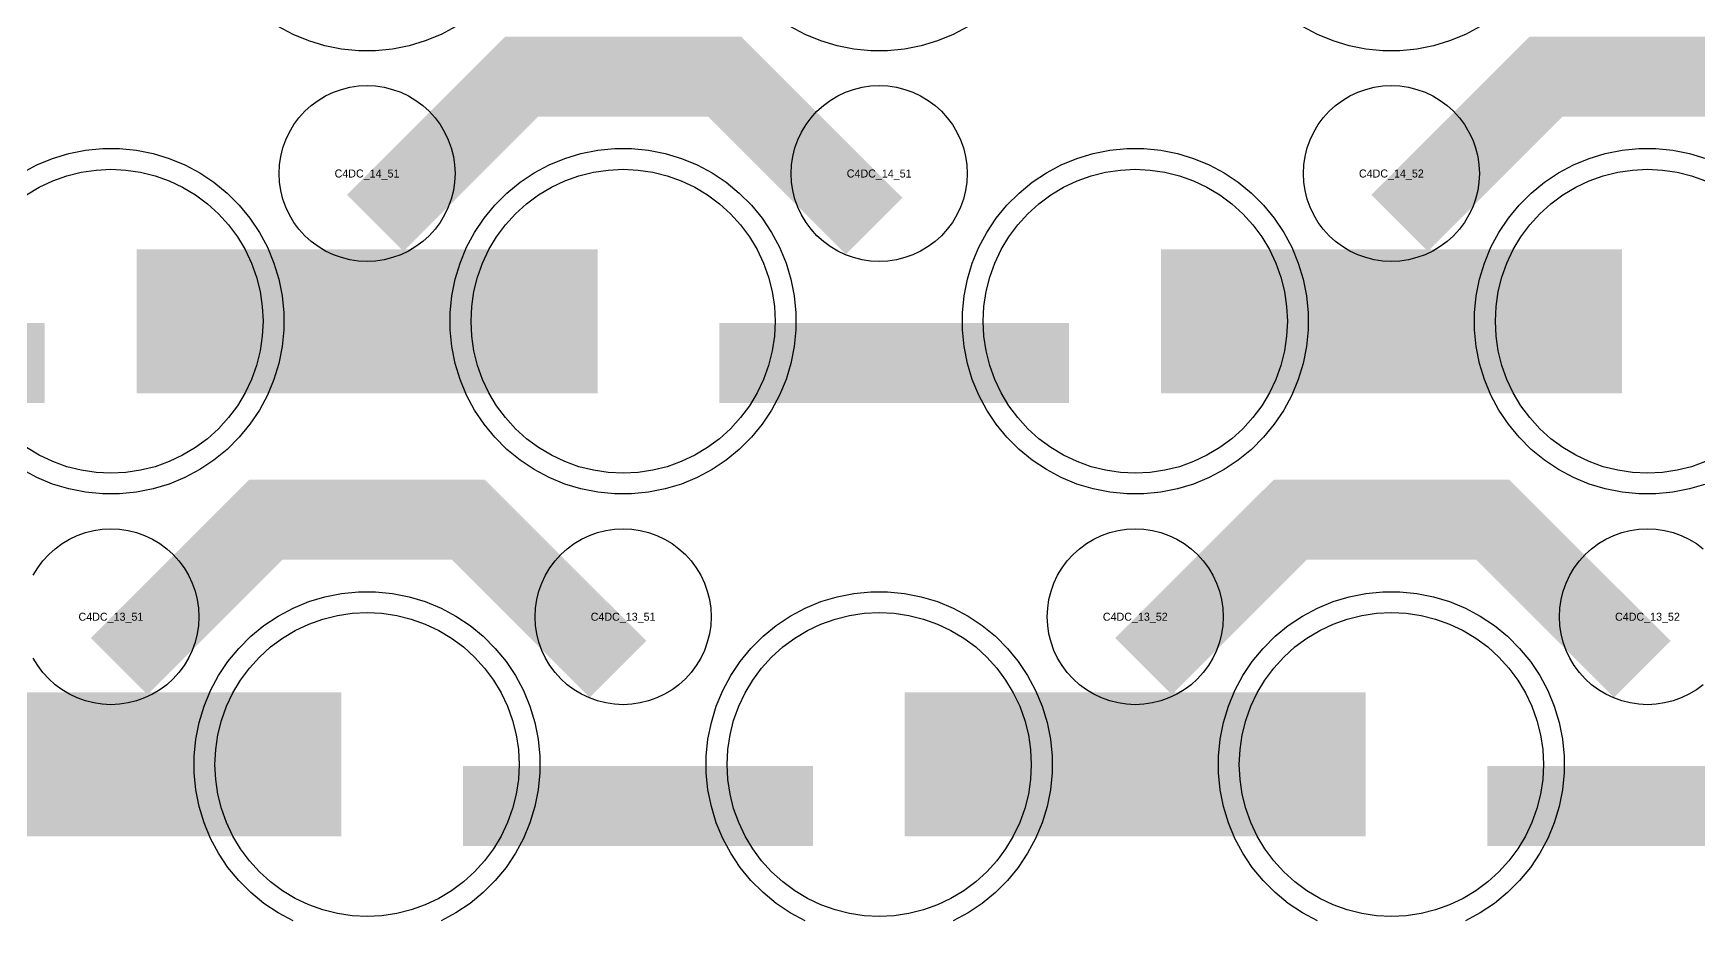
# Model space of a CAD drawing. Extents: x -11880 to 11880, y -14992 to 14992.
# Drawn here: x 4296 to 4816, y -13087 to -12810 of the extents above; entities that cross this region are included whole.
import ezdxf
from ezdxf.enums import TextEntityAlignment as Align

# ---------------------------------------------------------------- set-up
doc = ezdxf.new("R2010")
doc.units = 0
doc.header["$MEASUREMENT"] = 0
for name, color, linetype in [('GDS_775_DT_237', 138, 'CONTINUOUS'), ('RDL1_FS', 34, 'CONTINUOUS'), ('RDL_BS', 160, 'CONTINUOUS')]:
    doc.layers.add(name, color=color, linetype=linetype)

msp = doc.modelspace()

# ---------------------------------------------------------------- linework, layer by layer
at = {"layer": 'RDL1_FS', "color": 241, "true_color": 0xf7abae}
for points in [[(4293.605, -12860.163), (4297.605, -12857.765), (4301.819, -12855.773), (4306.209, -12854.201), (4310.732, -12853.069), (4315.343, -12852.385), (4320, -12852.156), (4324.657, -12852.385), (4329.268, -12853.069), (4333.791, -12854.201), (4338.181, -12855.773), (4342.395, -12857.765), (4346.395, -12860.163), (4350.14, -12862.941), (4353.594, -12866.071), (4356.724, -12869.525), (4359.502, -12873.27), (4361.9, -12877.27), (4363.892, -12881.484), (4365.464, -12885.874), (4366.596, -12890.397), (4367.28, -12895.008), (4367.509, -12899.665), (4367.28, -12904.322), (4366.596, -12908.933), (4365.464, -12913.456), (4363.892, -12917.846), (4361.9, -12922.06), (4359.502, -12926.06), (4356.724, -12929.805), (4353.594, -12933.259), (4350.14, -12936.389), (4346.395, -12939.167), (4342.395, -12941.565), (4338.181, -12943.557), (4333.791, -12945.129), (4329.268, -12946.261), (4324.657, -12946.945), (4320, -12947.174), (4315.343, -12946.945), (4310.732, -12946.261), (4306.209, -12945.129), (4301.819, -12943.557), (4297.605, -12941.565), (4293.605, -12939.167)], [(4818.181, -12943.557), (4813.791, -12945.129), (4809.268, -12946.261), (4804.657, -12946.945), (4800, -12947.174), (4795.343, -12946.945), (4790.732, -12946.261), (4786.209, -12945.129), (4781.819, -12943.557), (4777.605, -12941.565), (4773.605, -12939.167), (4769.86, -12936.389), (4766.406, -12933.259), (4763.276, -12929.805), (4760.498, -12926.06), (4758.1, -12922.06), (4756.108, -12917.846), (4754.536, -12913.456), (4753.404, -12908.933), (4752.72, -12904.322), (4752.491, -12899.665), (4752.72, -12895.008), (4753.404, -12890.397), (4754.536, -12885.874), (4756.108, -12881.484), (4758.1, -12877.27), (4760.498, -12873.27), (4763.276, -12869.525), (4766.406, -12866.071), (4769.86, -12862.941), (4773.605, -12860.163), (4777.605, -12857.765), (4781.819, -12855.773), (4786.209, -12854.201), (4790.732, -12853.069), (4795.343, -12852.385), (4800, -12852.156), (4804.657, -12852.385), (4809.268, -12853.069), (4813.791, -12854.201), (4818.181, -12855.773)]]:
    msp.add_lwpolyline(points, dxfattribs=at)
for points in [[(4480, -12947.174), (4475.343, -12946.945), (4470.732, -12946.261), (4466.209, -12945.129), (4461.819, -12943.557), (4457.605, -12941.565), (4453.605, -12939.167), (4449.86, -12936.389), (4446.406, -12933.259), (4443.276, -12929.805), (4440.498, -12926.06), (4438.1, -12922.06), (4436.108, -12917.846), (4434.536, -12913.456), (4433.404, -12908.933), (4432.72, -12904.322), (4432.491, -12899.665), (4432.72, -12895.008), (4433.404, -12890.397), (4434.536, -12885.874), (4436.108, -12881.484), (4438.1, -12877.27), (4440.498, -12873.27), (4443.276, -12869.525), (4446.406, -12866.071), (4449.86, -12862.941), (4453.605, -12860.163), (4457.605, -12857.765), (4461.819, -12855.773), (4466.209, -12854.201), (4470.732, -12853.069), (4475.343, -12852.385), (4480, -12852.156), (4484.657, -12852.385), (4489.268, -12853.069), (4493.791, -12854.201), (4498.181, -12855.773), (4502.395, -12857.765), (4506.395, -12860.163), (4510.14, -12862.941), (4513.594, -12866.071), (4516.724, -12869.525), (4519.502, -12873.27), (4521.9, -12877.27), (4523.892, -12881.484), (4525.464, -12885.874), (4526.596, -12890.397), (4527.28, -12895.008), (4527.509, -12899.665), (4527.28, -12904.322), (4526.596, -12908.933), (4525.464, -12913.456), (4523.892, -12917.846), (4521.9, -12922.06), (4519.502, -12926.06), (4516.724, -12929.805), (4513.594, -12933.259), (4510.14, -12936.389), (4506.395, -12939.167), (4502.395, -12941.565), (4498.181, -12943.557), (4493.791, -12945.129), (4489.268, -12946.261), (4484.657, -12946.945)], [(4640, -12947.174), (4635.343, -12946.945), (4630.732, -12946.261), (4626.209, -12945.129), (4621.819, -12943.557), (4617.605, -12941.565), (4613.605, -12939.167), (4609.86, -12936.389), (4606.406, -12933.259), (4603.276, -12929.805), (4600.498, -12926.06), (4598.1, -12922.06), (4596.108, -12917.846), (4594.536, -12913.456), (4593.404, -12908.933), (4592.72, -12904.322), (4592.491, -12899.665), (4592.72, -12895.008), (4593.404, -12890.397), (4594.536, -12885.874), (4596.108, -12881.484), (4598.1, -12877.27), (4600.498, -12873.27), (4603.276, -12869.525), (4606.406, -12866.071), (4609.86, -12862.941), (4613.605, -12860.163), (4617.605, -12857.765), (4621.819, -12855.773), (4626.209, -12854.201), (4630.732, -12853.069), (4635.343, -12852.385), (4640, -12852.156), (4644.657, -12852.385), (4649.268, -12853.069), (4653.791, -12854.201), (4658.181, -12855.773), (4662.395, -12857.765), (4666.395, -12860.163), (4670.14, -12862.941), (4673.594, -12866.071), (4676.724, -12869.525), (4679.502, -12873.27), (4681.9, -12877.27), (4683.892, -12881.484), (4685.464, -12885.874), (4686.596, -12890.397), (4687.28, -12895.008), (4687.509, -12899.665), (4687.28, -12904.322), (4686.596, -12908.933), (4685.464, -12913.456), (4683.892, -12917.846), (4681.9, -12922.06), (4679.502, -12926.06), (4676.724, -12929.805), (4673.594, -12933.259), (4670.14, -12936.389), (4666.395, -12939.167), (4662.395, -12941.565), (4658.181, -12943.557), (4653.791, -12945.129), (4649.268, -12946.261), (4644.657, -12946.945)]]:
    msp.add_lwpolyline(points, close=True, dxfattribs=at)
for points in [[(4328.002, -12899.665, 45, 45, 0), (4400.002, -12899.665, 45, 45, 0)], [(4400.002, -12899.665, 45, 45, 0), (4472.002, -12899.665, 45, 45, 0)], [(4648.002, -12899.665, 45, 45, 0), (4720.002, -12899.665, 45, 45, 0)], [(4720.002, -12899.665, 45, 45, 0), (4792.002, -12899.665, 45, 45, 0)]]:
    msp.add_lwpolyline(points, format="xyseb", dxfattribs=at)
at = {"layer": 'RDL1_FS'}
for points in [[(4400, -13085.739), (4395.343, -13085.51), (4390.732, -13084.826), (4386.209, -13083.694), (4381.819, -13082.122), (4377.605, -13080.13), (4373.605, -13077.732), (4369.86, -13074.954), (4366.406, -13071.824), (4363.276, -13068.37), (4360.498, -13064.625), (4358.1, -13060.625), (4356.108, -13056.411), (4354.536, -13052.021), (4353.404, -13047.498), (4352.72, -13042.887), (4352.491, -13038.23), (4352.72, -13033.573), (4353.404, -13028.962), (4354.536, -13024.439), (4356.108, -13020.049), (4358.1, -13015.835), (4360.498, -13011.835), (4363.276, -13008.09), (4366.406, -13004.636), (4369.86, -13001.506), (4373.605, -12998.728), (4377.605, -12996.33), (4381.819, -12994.338), (4386.209, -12992.766), (4390.732, -12991.634), (4395.343, -12990.95), (4400, -12990.721), (4404.657, -12990.95), (4409.268, -12991.634), (4413.791, -12992.766), (4418.181, -12994.338), (4422.395, -12996.33), (4426.395, -12998.728), (4430.14, -13001.506), (4433.594, -13004.636), (4436.724, -13008.09), (4439.502, -13011.835), (4441.9, -13015.835), (4443.892, -13020.049), (4445.464, -13024.439), (4446.596, -13028.962), (4447.28, -13033.573), (4447.509, -13038.23), (4447.28, -13042.887), (4446.596, -13047.498), (4445.464, -13052.021), (4443.892, -13056.411), (4441.9, -13060.625), (4439.502, -13064.625), (4436.724, -13068.37), (4433.594, -13071.824), (4430.14, -13074.954), (4426.395, -13077.732), (4422.395, -13080.13), (4418.181, -13082.122), (4413.791, -13083.694), (4409.268, -13084.826), (4404.657, -13085.51)], [(4560, -13085.739), (4555.343, -13085.51), (4550.732, -13084.826), (4546.209, -13083.694), (4541.819, -13082.122), (4537.605, -13080.13), (4533.605, -13077.732), (4529.86, -13074.954), (4526.406, -13071.824), (4523.276, -13068.37), (4520.498, -13064.625), (4518.1, -13060.625), (4516.108, -13056.411), (4514.536, -13052.021), (4513.404, -13047.498), (4512.72, -13042.887), (4512.491, -13038.23), (4512.72, -13033.573), (4513.404, -13028.962), (4514.536, -13024.439), (4516.108, -13020.049), (4518.1, -13015.835), (4520.498, -13011.835), (4523.276, -13008.09), (4526.406, -13004.636), (4529.86, -13001.506), (4533.605, -12998.728), (4537.605, -12996.33), (4541.819, -12994.338), (4546.209, -12992.766), (4550.732, -12991.634), (4555.343, -12990.95), (4560, -12990.721), (4564.657, -12990.95), (4569.268, -12991.634), (4573.791, -12992.766), (4578.181, -12994.338), (4582.395, -12996.33), (4586.395, -12998.728), (4590.14, -13001.506), (4593.594, -13004.636), (4596.724, -13008.09), (4599.502, -13011.835), (4601.9, -13015.835), (4603.892, -13020.049), (4605.464, -13024.439), (4606.596, -13028.962), (4607.28, -13033.573), (4607.509, -13038.23), (4607.28, -13042.887), (4606.596, -13047.498), (4605.464, -13052.021), (4603.892, -13056.411), (4601.9, -13060.625), (4599.502, -13064.625), (4596.724, -13068.37), (4593.594, -13071.824), (4590.14, -13074.954), (4586.395, -13077.732), (4582.395, -13080.13), (4578.181, -13082.122), (4573.791, -13083.694), (4569.268, -13084.826), (4564.657, -13085.51)], [(4720, -13085.739), (4715.343, -13085.51), (4710.732, -13084.826), (4706.209, -13083.694), (4701.819, -13082.122), (4697.605, -13080.13), (4693.605, -13077.732), (4689.86, -13074.954), (4686.406, -13071.824), (4683.276, -13068.37), (4680.498, -13064.625), (4678.1, -13060.625), (4676.108, -13056.411), (4674.536, -13052.021), (4673.404, -13047.498), (4672.72, -13042.887), (4672.491, -13038.23), (4672.72, -13033.573), (4673.404, -13028.962), (4674.536, -13024.439), (4676.108, -13020.049), (4678.1, -13015.835), (4680.498, -13011.835), (4683.276, -13008.09), (4686.406, -13004.636), (4689.86, -13001.506), (4693.605, -12998.728), (4697.605, -12996.33), (4701.819, -12994.338), (4706.209, -12992.766), (4710.732, -12991.634), (4715.343, -12990.95), (4720, -12990.721), (4724.657, -12990.95), (4729.268, -12991.634), (4733.791, -12992.766), (4738.181, -12994.338), (4742.395, -12996.33), (4746.395, -12998.728), (4750.14, -13001.506), (4753.594, -13004.636), (4756.724, -13008.09), (4759.502, -13011.835), (4761.9, -13015.835), (4763.892, -13020.049), (4765.464, -13024.439), (4766.596, -13028.962), (4767.28, -13033.573), (4767.509, -13038.23), (4767.28, -13042.887), (4766.596, -13047.498), (4765.464, -13052.021), (4763.892, -13056.411), (4761.9, -13060.625), (4759.502, -13064.625), (4756.724, -13068.37), (4753.594, -13071.824), (4750.14, -13074.954), (4746.395, -13077.732), (4742.395, -13080.13), (4738.181, -13082.122), (4733.791, -13083.694), (4729.268, -13084.826), (4724.657, -13085.51)]]:
    msp.add_lwpolyline(points, close=True, dxfattribs=at)
for points in [[(4248.002, -13038.23, 45, 45, 0), (4320.002, -13038.23, 45, 45, 0)], [(4320.002, -13038.23, 45, 45, 0), (4392.002, -13038.23, 45, 45, 0)], [(4568.002, -13038.23, 45, 45, 0), (4640.002, -13038.23, 45, 45, 0)], [(4640.002, -13038.23, 45, 45, 0), (4712.002, -13038.23, 45, 45, 0)]]:
    msp.add_lwpolyline(points, format="xyseb", dxfattribs=at)
at = {"layer": 'RDL_BS'}
for points in [[(4427.777, -12807.488), (4423.115, -12809.98), (4418.205, -12812.011), (4413.165, -12813.542), (4407.938, -12814.588), (4402.644, -12815.105), (4397.356, -12815.105), (4392.062, -12814.588), (4386.835, -12813.542), (4381.795, -12812.011), (4376.885, -12809.98), (4372.223, -12807.488)], [(4587.777, -12807.488), (4583.115, -12809.98), (4578.205, -12812.011), (4573.165, -12813.542), (4567.938, -12814.588), (4562.644, -12815.105), (4557.356, -12815.105), (4552.062, -12814.588), (4546.835, -12813.542), (4541.795, -12812.011), (4536.885, -12809.98), (4532.223, -12807.488)], [(4747.777, -12807.488), (4743.115, -12809.98), (4738.205, -12812.011), (4733.165, -12813.542), (4727.938, -12814.588), (4722.644, -12815.105), (4717.356, -12815.105), (4712.062, -12814.588), (4706.835, -12813.542), (4701.795, -12812.011), (4696.885, -12809.98), (4692.223, -12807.488)], [(4295.75, -12979.086), (4297.143, -12976.762), (4298.746, -12974.599), (4300.558, -12972.6), (4302.557, -12970.788), (4304.72, -12969.185), (4307.044, -12967.792), (4309.481, -12966.64), (4312.016, -12965.733), (4314.635, -12965.076), (4317.307, -12964.68), (4320, -12964.548), (4322.693, -12964.68), (4325.365, -12965.076), (4327.984, -12965.733), (4330.519, -12966.64), (4332.956, -12967.792), (4335.28, -12969.185), (4337.443, -12970.788), (4339.442, -12972.6), (4341.254, -12974.599), (4342.857, -12976.762), (4344.25, -12979.086), (4345.402, -12981.523), (4346.309, -12984.058), (4346.966, -12986.677), (4347.362, -12989.349), (4347.494, -12992.042), (4347.362, -12994.735), (4346.966, -12997.407), (4346.309, -13000.026), (4345.402, -13002.561), (4344.25, -13004.998), (4342.857, -13007.322), (4341.254, -13009.485), (4339.442, -13011.484), (4337.443, -13013.296), (4335.28, -13014.899), (4332.956, -13016.292), (4330.519, -13017.444), (4327.984, -13018.351), (4325.365, -13019.008), (4322.693, -13019.404), (4320, -13019.536), (4317.307, -13019.404), (4314.635, -13019.008), (4312.016, -13018.351), (4309.481, -13017.444), (4307.044, -13016.292), (4304.72, -13014.899), (4302.557, -13013.296), (4300.558, -13011.484), (4298.746, -13009.485), (4297.143, -13007.322), (4295.75, -13004.998)], [(4817.443, -13013.296), (4815.28, -13014.899), (4812.956, -13016.292), (4810.519, -13017.444), (4807.984, -13018.351), (4805.365, -13019.008), (4802.693, -13019.404), (4800, -13019.536), (4797.307, -13019.404), (4794.635, -13019.008), (4792.016, -13018.351), (4789.481, -13017.444), (4787.044, -13016.292), (4784.72, -13014.899), (4782.557, -13013.296), (4780.558, -13011.484), (4778.746, -13009.485), (4777.143, -13007.322), (4775.75, -13004.998), (4774.598, -13002.561), (4773.691, -13000.026), (4773.034, -12997.407), (4772.638, -12994.735), (4772.506, -12992.042), (4772.638, -12989.349), (4773.034, -12986.677), (4773.691, -12984.058), (4774.598, -12981.523), (4775.75, -12979.086), (4777.143, -12976.762), (4778.746, -12974.599), (4780.558, -12972.6), (4782.557, -12970.788), (4784.72, -12969.185), (4787.044, -12967.792), (4789.481, -12966.64), (4792.016, -12965.733), (4794.635, -12965.076), (4797.307, -12964.68), (4800, -12964.548), (4802.693, -12964.68), (4805.365, -12965.076), (4807.984, -12965.733), (4810.519, -12966.64), (4812.956, -12967.792), (4815.28, -12969.185), (4817.443, -12970.788)], [(4376.885, -13087.105), (4372.223, -13084.613), (4367.809, -13081.666), (4363.708, -13078.304), (4359.926, -13074.522), (4356.564, -13070.421), (4353.617, -13066.007), (4351.125, -13061.345), (4349.094, -13056.435), (4347.563, -13051.395), (4346.517, -13046.168), (4346, -13040.874), (4346, -13035.586), (4346.517, -13030.292), (4347.563, -13025.065), (4349.094, -13020.025), (4351.125, -13015.115), (4353.617, -13010.453), (4356.564, -13006.039), (4359.926, -13001.938), (4363.708, -12998.156), (4367.809, -12994.794), (4372.223, -12991.847), (4376.885, -12989.355), (4381.795, -12987.324), (4386.835, -12985.793), (4392.062, -12984.747), (4397.356, -12984.23), (4402.644, -12984.23), (4407.938, -12984.747), (4413.165, -12985.793), (4418.205, -12987.324), (4423.115, -12989.355), (4427.777, -12991.847), (4432.191, -12994.794), (4436.292, -12998.156), (4440.074, -13001.938), (4443.436, -13006.039), (4446.383, -13010.453), (4448.875, -13015.115), (4450.906, -13020.025), (4452.437, -13025.065), (4453.483, -13030.292), (4454, -13035.586), (4454, -13040.874), (4453.483, -13046.168), (4452.437, -13051.395), (4450.906, -13056.435), (4448.875, -13061.345), (4446.383, -13066.007), (4443.436, -13070.421), (4440.074, -13074.522), (4436.292, -13078.304), (4432.191, -13081.666), (4427.777, -13084.613), (4423.115, -13087.105)], [(4536.885, -13087.105), (4532.223, -13084.613), (4527.809, -13081.666), (4523.708, -13078.304), (4519.926, -13074.522), (4516.564, -13070.421), (4513.617, -13066.007), (4511.125, -13061.345), (4509.094, -13056.435), (4507.563, -13051.395), (4506.517, -13046.168), (4506, -13040.874), (4506, -13035.586), (4506.517, -13030.292), (4507.563, -13025.065), (4509.094, -13020.025), (4511.125, -13015.115), (4513.617, -13010.453), (4516.564, -13006.039), (4519.926, -13001.938), (4523.708, -12998.156), (4527.809, -12994.794), (4532.223, -12991.847), (4536.885, -12989.355), (4541.795, -12987.324), (4546.835, -12985.793), (4552.062, -12984.747), (4557.356, -12984.23), (4562.644, -12984.23), (4567.938, -12984.747), (4573.165, -12985.793), (4578.205, -12987.324), (4583.115, -12989.355), (4587.777, -12991.847), (4592.191, -12994.794), (4596.292, -12998.156), (4600.074, -13001.938), (4603.436, -13006.039), (4606.383, -13010.453), (4608.875, -13015.115), (4610.906, -13020.025), (4612.437, -13025.065), (4613.483, -13030.292), (4614, -13035.586), (4614, -13040.874), (4613.483, -13046.168), (4612.437, -13051.395), (4610.906, -13056.435), (4608.875, -13061.345), (4606.383, -13066.007), (4603.436, -13070.421), (4600.074, -13074.522), (4596.292, -13078.304), (4592.191, -13081.666), (4587.777, -13084.613), (4583.115, -13087.105)], [(4696.885, -13087.105), (4692.223, -13084.613), (4687.809, -13081.666), (4683.708, -13078.304), (4679.926, -13074.522), (4676.564, -13070.421), (4673.617, -13066.007), (4671.125, -13061.345), (4669.094, -13056.435), (4667.563, -13051.395), (4666.517, -13046.168), (4666, -13040.874), (4666, -13035.586), (4666.517, -13030.292), (4667.563, -13025.065), (4669.094, -13020.025), (4671.125, -13015.115), (4673.617, -13010.453), (4676.564, -13006.039), (4679.926, -13001.938), (4683.708, -12998.156), (4687.809, -12994.794), (4692.223, -12991.847), (4696.885, -12989.355), (4701.795, -12987.324), (4706.835, -12985.793), (4712.062, -12984.747), (4717.356, -12984.23), (4722.644, -12984.23), (4727.938, -12984.747), (4733.165, -12985.793), (4738.205, -12987.324), (4743.115, -12989.355), (4747.777, -12991.847), (4752.191, -12994.794), (4756.292, -12998.156), (4760.074, -13001.938), (4763.436, -13006.039), (4766.383, -13010.453), (4768.875, -13015.115), (4770.906, -13020.025), (4772.437, -13025.065), (4773.483, -13030.292), (4774, -13035.586), (4774, -13040.874), (4773.483, -13046.168), (4772.437, -13051.395), (4770.906, -13056.435), (4768.875, -13061.345), (4766.383, -13066.007), (4763.436, -13070.421), (4760.074, -13074.522), (4756.292, -13078.304), (4752.191, -13081.666), (4747.777, -13084.613), (4743.115, -13087.105)]]:
    msp.add_lwpolyline(points, dxfattribs=at)
for points in [[(4402.562, -12868.979, 25, 25, 0), (4448.377, -12823.164, 25, 25, 0), (4481.93, -12823.164, 25, 25, 0)], [(4558.401, -12869.878, 25, 25, 0), (4511.687, -12823.164, 25, 25, 0), (4481.929, -12823.164, 25, 25, 0)], [(4722.562, -12868.979, 25, 25, 0), (4768.377, -12823.164, 25, 25, 0), (4801.93, -12823.164, 25, 25, 0)], [(4878.401, -12869.878, 25, 25, 0), (4831.687, -12823.164, 25, 25, 0), (4801.929, -12823.164, 25, 25, 0)], [(4322.562, -13007.544, 25, 25, 0), (4368.377, -12961.729, 25, 25, 0), (4401.93, -12961.729, 25, 25, 0)], [(4478.401, -13008.443, 25, 25, 0), (4431.687, -12961.729, 25, 25, 0), (4401.929, -12961.729, 25, 25, 0)], [(4642.562, -13007.544, 25, 25, 0), (4688.377, -12961.729, 25, 25, 0), (4721.93, -12961.729, 25, 25, 0)], [(4798.401, -13008.443, 25, 25, 0), (4751.687, -12961.729, 25, 25, 0), (4721.929, -12961.729, 25, 25, 0)], [(4430.016, -13051.243, 25, 25, 0), (4539.281, -13051.243, 25, 25, 0)], [(4750.016, -13051.243, 25, 25, 0), (4859.281, -13051.243, 25, 25, 0)]]:
    msp.add_lwpolyline(points, format="xyseb", dxfattribs=at)
for points in [[(4400, -12880.971), (4397.307, -12880.839), (4394.635, -12880.443), (4392.016, -12879.786), (4389.481, -12878.879), (4387.044, -12877.727), (4384.72, -12876.334), (4382.557, -12874.731), (4380.558, -12872.919), (4378.746, -12870.92), (4377.143, -12868.757), (4375.75, -12866.433), (4374.598, -12863.996), (4373.691, -12861.461), (4373.034, -12858.842), (4372.638, -12856.17), (4372.506, -12853.477), (4372.638, -12850.784), (4373.034, -12848.112), (4373.691, -12845.493), (4374.598, -12842.958), (4375.75, -12840.521), (4377.143, -12838.197), (4378.746, -12836.034), (4380.558, -12834.035), (4382.557, -12832.223), (4384.72, -12830.62), (4387.044, -12829.227), (4389.481, -12828.075), (4392.016, -12827.168), (4394.635, -12826.511), (4397.307, -12826.115), (4400, -12825.983), (4402.693, -12826.115), (4405.365, -12826.511), (4407.984, -12827.168), (4410.519, -12828.075), (4412.956, -12829.227), (4415.28, -12830.62), (4417.443, -12832.223), (4419.442, -12834.035), (4421.254, -12836.034), (4422.857, -12838.197), (4424.25, -12840.521), (4425.402, -12842.958), (4426.309, -12845.493), (4426.966, -12848.112), (4427.362, -12850.784), (4427.494, -12853.477), (4427.362, -12856.17), (4426.966, -12858.842), (4426.309, -12861.461), (4425.402, -12863.996), (4424.25, -12866.433), (4422.857, -12868.757), (4421.254, -12870.92), (4419.442, -12872.919), (4417.443, -12874.731), (4415.28, -12876.334), (4412.956, -12877.727), (4410.519, -12878.879), (4407.984, -12879.786), (4405.365, -12880.443), (4402.693, -12880.839)], [(4560, -12880.971), (4557.307, -12880.839), (4554.635, -12880.443), (4552.016, -12879.786), (4549.481, -12878.879), (4547.044, -12877.727), (4544.72, -12876.334), (4542.557, -12874.731), (4540.558, -12872.919), (4538.746, -12870.92), (4537.143, -12868.757), (4535.75, -12866.433), (4534.598, -12863.996), (4533.691, -12861.461), (4533.034, -12858.842), (4532.638, -12856.17), (4532.506, -12853.477), (4532.638, -12850.784), (4533.034, -12848.112), (4533.691, -12845.493), (4534.598, -12842.958), (4535.75, -12840.521), (4537.143, -12838.197), (4538.746, -12836.034), (4540.558, -12834.035), (4542.557, -12832.223), (4544.72, -12830.62), (4547.044, -12829.227), (4549.481, -12828.075), (4552.016, -12827.168), (4554.635, -12826.511), (4557.307, -12826.115), (4560, -12825.983), (4562.693, -12826.115), (4565.365, -12826.511), (4567.984, -12827.168), (4570.519, -12828.075), (4572.956, -12829.227), (4575.28, -12830.62), (4577.443, -12832.223), (4579.442, -12834.035), (4581.254, -12836.034), (4582.857, -12838.197), (4584.25, -12840.521), (4585.402, -12842.958), (4586.309, -12845.493), (4586.966, -12848.112), (4587.362, -12850.784), (4587.494, -12853.477), (4587.362, -12856.17), (4586.966, -12858.842), (4586.309, -12861.461), (4585.402, -12863.996), (4584.25, -12866.433), (4582.857, -12868.757), (4581.254, -12870.92), (4579.442, -12872.919), (4577.443, -12874.731), (4575.28, -12876.334), (4572.956, -12877.727), (4570.519, -12878.879), (4567.984, -12879.786), (4565.365, -12880.443), (4562.693, -12880.839)], [(4720, -12880.971), (4717.307, -12880.839), (4714.635, -12880.443), (4712.016, -12879.786), (4709.481, -12878.879), (4707.044, -12877.727), (4704.72, -12876.334), (4702.557, -12874.731), (4700.558, -12872.919), (4698.746, -12870.92), (4697.143, -12868.757), (4695.75, -12866.433), (4694.598, -12863.996), (4693.691, -12861.461), (4693.034, -12858.842), (4692.638, -12856.17), (4692.506, -12853.477), (4692.638, -12850.784), (4693.034, -12848.112), (4693.691, -12845.493), (4694.598, -12842.958), (4695.75, -12840.521), (4697.143, -12838.197), (4698.746, -12836.034), (4700.558, -12834.035), (4702.557, -12832.223), (4704.72, -12830.62), (4707.044, -12829.227), (4709.481, -12828.075), (4712.016, -12827.168), (4714.635, -12826.511), (4717.307, -12826.115), (4720, -12825.983), (4722.693, -12826.115), (4725.365, -12826.511), (4727.984, -12827.168), (4730.519, -12828.075), (4732.956, -12829.227), (4735.28, -12830.62), (4737.443, -12832.223), (4739.442, -12834.035), (4741.254, -12836.034), (4742.857, -12838.197), (4744.25, -12840.521), (4745.402, -12842.958), (4746.309, -12845.493), (4746.966, -12848.112), (4747.362, -12850.784), (4747.494, -12853.477), (4747.362, -12856.17), (4746.966, -12858.842), (4746.309, -12861.461), (4745.402, -12863.996), (4744.25, -12866.433), (4742.857, -12868.757), (4741.254, -12870.92), (4739.442, -12872.919), (4737.443, -12874.731), (4735.28, -12876.334), (4732.956, -12877.727), (4730.519, -12878.879), (4727.984, -12879.786), (4725.365, -12880.443), (4722.693, -12880.839)], [(4480, -13019.536), (4477.307, -13019.404), (4474.635, -13019.008), (4472.016, -13018.351), (4469.481, -13017.444), (4467.044, -13016.292), (4464.72, -13014.899), (4462.557, -13013.296), (4460.558, -13011.484), (4458.746, -13009.485), (4457.143, -13007.322), (4455.75, -13004.998), (4454.598, -13002.561), (4453.691, -13000.026), (4453.034, -12997.407), (4452.638, -12994.735), (4452.506, -12992.042), (4452.638, -12989.349), (4453.034, -12986.677), (4453.691, -12984.058), (4454.598, -12981.523), (4455.75, -12979.086), (4457.143, -12976.762), (4458.746, -12974.599), (4460.558, -12972.6), (4462.557, -12970.788), (4464.72, -12969.185), (4467.044, -12967.792), (4469.481, -12966.64), (4472.016, -12965.733), (4474.635, -12965.076), (4477.307, -12964.68), (4480, -12964.548), (4482.693, -12964.68), (4485.365, -12965.076), (4487.984, -12965.733), (4490.519, -12966.64), (4492.956, -12967.792), (4495.28, -12969.185), (4497.443, -12970.788), (4499.442, -12972.6), (4501.254, -12974.599), (4502.857, -12976.762), (4504.25, -12979.086), (4505.402, -12981.523), (4506.309, -12984.058), (4506.966, -12986.677), (4507.362, -12989.349), (4507.494, -12992.042), (4507.362, -12994.735), (4506.966, -12997.407), (4506.309, -13000.026), (4505.402, -13002.561), (4504.25, -13004.998), (4502.857, -13007.322), (4501.254, -13009.485), (4499.442, -13011.484), (4497.443, -13013.296), (4495.28, -13014.899), (4492.956, -13016.292), (4490.519, -13017.444), (4487.984, -13018.351), (4485.365, -13019.008), (4482.693, -13019.404)], [(4640, -13019.536), (4637.307, -13019.404), (4634.635, -13019.008), (4632.016, -13018.351), (4629.481, -13017.444), (4627.044, -13016.292), (4624.72, -13014.899), (4622.557, -13013.296), (4620.558, -13011.484), (4618.746, -13009.485), (4617.143, -13007.322), (4615.75, -13004.998), (4614.598, -13002.561), (4613.691, -13000.026), (4613.034, -12997.407), (4612.638, -12994.735), (4612.506, -12992.042), (4612.638, -12989.349), (4613.034, -12986.677), (4613.691, -12984.058), (4614.598, -12981.523), (4615.75, -12979.086), (4617.143, -12976.762), (4618.746, -12974.599), (4620.558, -12972.6), (4622.557, -12970.788), (4624.72, -12969.185), (4627.044, -12967.792), (4629.481, -12966.64), (4632.016, -12965.733), (4634.635, -12965.076), (4637.307, -12964.68), (4640, -12964.548), (4642.693, -12964.68), (4645.365, -12965.076), (4647.984, -12965.733), (4650.519, -12966.64), (4652.956, -12967.792), (4655.28, -12969.185), (4657.443, -12970.788), (4659.442, -12972.6), (4661.254, -12974.599), (4662.857, -12976.762), (4664.25, -12979.086), (4665.402, -12981.523), (4666.309, -12984.058), (4666.966, -12986.677), (4667.362, -12989.349), (4667.494, -12992.042), (4667.362, -12994.735), (4666.966, -12997.407), (4666.309, -13000.026), (4665.402, -13002.561), (4664.25, -13004.998), (4662.857, -13007.322), (4661.254, -13009.485), (4659.442, -13011.484), (4657.443, -13013.296), (4655.28, -13014.899), (4652.956, -13016.292), (4650.519, -13017.444), (4647.984, -13018.351), (4645.365, -13019.008), (4642.693, -13019.404)]]:
    msp.add_lwpolyline(points, close=True, dxfattribs=at)
at = {"layer": 'RDL_BS', "color": 241, "true_color": 0xf7abae}
for points in [[(4292.223, -12853.282), (4296.885, -12850.79), (4301.795, -12848.759), (4306.835, -12847.228), (4312.062, -12846.182), (4317.356, -12845.665), (4322.644, -12845.665), (4327.938, -12846.182), (4333.165, -12847.228), (4338.205, -12848.759), (4343.115, -12850.79), (4347.777, -12853.282), (4352.191, -12856.229), (4356.292, -12859.591), (4360.074, -12863.373), (4363.436, -12867.474), (4366.383, -12871.888), (4368.875, -12876.55), (4370.906, -12881.46), (4372.437, -12886.5), (4373.483, -12891.727), (4374, -12897.021), (4374, -12902.309), (4373.483, -12907.603), (4372.437, -12912.83), (4370.906, -12917.87), (4368.875, -12922.78), (4366.383, -12927.442), (4363.436, -12931.856), (4360.074, -12935.957), (4356.292, -12939.739), (4352.191, -12943.101), (4347.777, -12946.048), (4343.115, -12948.54), (4338.205, -12950.571), (4333.165, -12952.102), (4327.938, -12953.148), (4322.644, -12953.665), (4317.356, -12953.665), (4312.062, -12953.148), (4306.835, -12952.102), (4301.795, -12950.571), (4296.885, -12948.54), (4292.223, -12946.048)], [(4818.205, -12950.571), (4813.165, -12952.102), (4807.938, -12953.148), (4802.644, -12953.665), (4797.356, -12953.665), (4792.062, -12953.148), (4786.835, -12952.102), (4781.795, -12950.571), (4776.885, -12948.54), (4772.223, -12946.048), (4767.809, -12943.101), (4763.708, -12939.739), (4759.926, -12935.957), (4756.564, -12931.856), (4753.617, -12927.442), (4751.125, -12922.78), (4749.094, -12917.87), (4747.563, -12912.83), (4746.517, -12907.603), (4746, -12902.309), (4746, -12897.021), (4746.517, -12891.727), (4747.563, -12886.5), (4749.094, -12881.46), (4751.125, -12876.55), (4753.617, -12871.888), (4756.564, -12867.474), (4759.926, -12863.373), (4763.708, -12859.591), (4767.809, -12856.229), (4772.223, -12853.282), (4776.885, -12850.79), (4781.795, -12848.759), (4786.835, -12847.228), (4792.062, -12846.182), (4797.356, -12845.665), (4802.644, -12845.665), (4807.938, -12846.182), (4813.165, -12847.228), (4818.205, -12848.759)]]:
    msp.add_lwpolyline(points, dxfattribs=at)
for points in [[(4477.356, -12953.665), (4472.062, -12953.148), (4466.835, -12952.102), (4461.795, -12950.571), (4456.885, -12948.54), (4452.223, -12946.048), (4447.809, -12943.101), (4443.708, -12939.739), (4439.926, -12935.957), (4436.564, -12931.856), (4433.617, -12927.442), (4431.125, -12922.78), (4429.094, -12917.87), (4427.563, -12912.83), (4426.517, -12907.603), (4426, -12902.309), (4426, -12897.021), (4426.517, -12891.727), (4427.563, -12886.5), (4429.094, -12881.46), (4431.125, -12876.55), (4433.617, -12871.888), (4436.564, -12867.474), (4439.926, -12863.373), (4443.708, -12859.591), (4447.809, -12856.229), (4452.223, -12853.282), (4456.885, -12850.79), (4461.795, -12848.759), (4466.835, -12847.228), (4472.062, -12846.182), (4477.356, -12845.665), (4482.644, -12845.665), (4487.938, -12846.182), (4493.165, -12847.228), (4498.205, -12848.759), (4503.115, -12850.79), (4507.777, -12853.282), (4512.191, -12856.229), (4516.292, -12859.591), (4520.074, -12863.373), (4523.436, -12867.474), (4526.383, -12871.888), (4528.875, -12876.55), (4530.906, -12881.46), (4532.437, -12886.5), (4533.483, -12891.727), (4534, -12897.021), (4534, -12902.309), (4533.483, -12907.603), (4532.437, -12912.83), (4530.906, -12917.87), (4528.875, -12922.78), (4526.383, -12927.442), (4523.436, -12931.856), (4520.074, -12935.957), (4516.292, -12939.739), (4512.191, -12943.101), (4507.777, -12946.048), (4503.115, -12948.54), (4498.205, -12950.571), (4493.165, -12952.102), (4487.938, -12953.148), (4482.644, -12953.665)], [(4637.356, -12953.665), (4632.062, -12953.148), (4626.835, -12952.102), (4621.795, -12950.571), (4616.885, -12948.54), (4612.223, -12946.048), (4607.809, -12943.101), (4603.708, -12939.739), (4599.926, -12935.957), (4596.564, -12931.856), (4593.617, -12927.442), (4591.125, -12922.78), (4589.094, -12917.87), (4587.563, -12912.83), (4586.517, -12907.603), (4586, -12902.309), (4586, -12897.021), (4586.517, -12891.727), (4587.563, -12886.5), (4589.094, -12881.46), (4591.125, -12876.55), (4593.617, -12871.888), (4596.564, -12867.474), (4599.926, -12863.373), (4603.708, -12859.591), (4607.809, -12856.229), (4612.223, -12853.282), (4616.885, -12850.79), (4621.795, -12848.759), (4626.835, -12847.228), (4632.062, -12846.182), (4637.356, -12845.665), (4642.644, -12845.665), (4647.938, -12846.182), (4653.165, -12847.228), (4658.205, -12848.759), (4663.115, -12850.79), (4667.777, -12853.282), (4672.191, -12856.229), (4676.292, -12859.591), (4680.074, -12863.373), (4683.436, -12867.474), (4686.383, -12871.888), (4688.875, -12876.55), (4690.906, -12881.46), (4692.437, -12886.5), (4693.483, -12891.727), (4694, -12897.021), (4694, -12902.309), (4693.483, -12907.603), (4692.437, -12912.83), (4690.906, -12917.87), (4688.875, -12922.78), (4686.383, -12927.442), (4683.436, -12931.856), (4680.074, -12935.957), (4676.292, -12939.739), (4672.191, -12943.101), (4667.777, -12946.048), (4663.115, -12948.54), (4658.205, -12950.571), (4653.165, -12952.102), (4647.938, -12953.148), (4642.644, -12953.665)]]:
    msp.add_lwpolyline(points, close=True, dxfattribs=at)
for points in [[(4190.016, -12912.678, 25, 25, 0), (4299.281, -12912.678, 25, 25, 0)], [(4510.016, -12912.678, 25, 25, 0), (4619.281, -12912.678, 25, 25, 0)]]:
    msp.add_lwpolyline(points, format="xyseb", dxfattribs=at)

# ---------------------------------------------------------------- texts
at = {"layer": 'GDS_775_DT_237'}
for s, p in [('C4DC_14_51', (4400, -12853.477)), ('C4DC_14_51', (4400, -12853.477)), ('C4DC_14_51', (4560, -12853.477)), ('C4DC_14_51', (4560, -12853.477)), ('C4DC_14_52', (4720, -12853.477)), ('C4DC_14_52', (4720, -12853.477)), ('C4DC_13_51', (4320, -12992.042)), ('C4DC_13_51', (4320, -12992.042)), ('C4DC_13_51', (4480, -12992.042)), ('C4DC_13_51', (4480, -12992.042)), ('C4DC_13_52', (4640, -12992.042)), ('C4DC_13_52', (4640, -12992.042)), ('C4DC_13_52', (4800, -12992.042)), ('C4DC_13_52', (4800, -12992.042))]:
    msp.add_text(s, height=2.5, dxfattribs=at).set_placement(p, align=Align.MIDDLE_CENTER)

doc.saveas('drawing.dxf')
